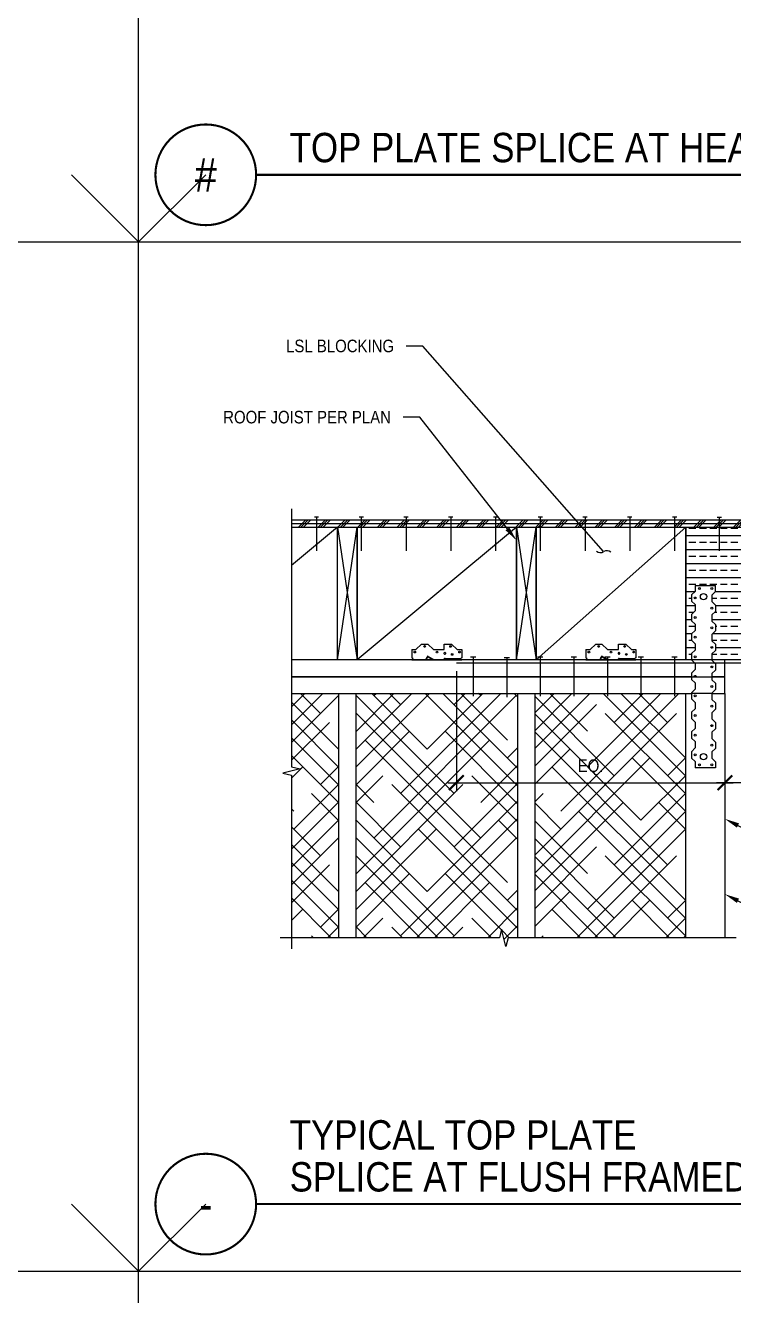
# Model space of a CAD drawing. Header units: inches. Extents: x -16404 to 14624, y -1591 to 16152.
# Drawn here: x -8765.7 to -8702.4, y 5249.8 to 5363.4 of the extents above; entities that cross this region are included whole.
import ezdxf
from ezdxf import colors
from ezdxf.entities.mleader import LeaderData, LeaderLine
from ezdxf.enums import TextEntityAlignment as Align
from ezdxf.math import Vec2, Vec3

# ---------------------------------------------------------------- set-up
doc = ezdxf.new("R2010")
doc.units = ezdxf.units.IN
doc.header["$LTSCALE"] = 24
doc.header["$MEASUREMENT"] = 0
doc.linetypes.add('DASHED2', pattern=[0.375, 0.25, -0.125])
doc.linetypes.add('HIDDEN', pattern=[0.375, 0.25, -0.125])
doc.layers.get('0').update_dxf_attribs({"linetype": 'CONTINUOUS'})
doc.layers.get('DefPoints').update_dxf_attribs({"color": 251, "linetype": 'CONTINUOUS'})
for name, color, linetype in [('S-ANNO-DIMS', 2, 'CONTINUOUS'), ('S-ANNO-NOTE', 4, 'CONTINUOUS'), ('S-BREAK', 2, 'CONTINUOUS'), ('S-NAIL', 2, 'CONTINUOUS'), ('S-SIMPSON', 2, 'CONTINUOUS'), ('S-STEEL', 4, 'CONTINUOUS'), ('S-WOOD', 3, 'CONTINUOUS')]:
    doc.layers.add(name, color=color, linetype=linetype)
doc.layers.add('S-ANNO-GRID-NONPLOT', color=251, linetype='CONTINUOUS', plot=False)
doc.layers.add('S-HATCH1', color=1, linetype='CONTINUOUS', transparency=0.5)
doc.styles.add('Arial', font='arial.ttf', dxfattribs={"width": 0.85})
doc.dimstyles.new('DIM-12$0', dxfattribs={"dimscale": 12, "dimtxt": 0.09375, "dimasz": 0.109375, "dimexe": 0.0625, "dimexo": 0.0625, "dimgap": 0.0625, "dimtad": 1, "dimdec": 4, "dimzin": 11, "dimdsep": 46, "dimlunit": 4, "dimtxsty": 'Arial', "dimblk": 'ARCHTICK', "dimblk1": 'ARCHTICK', "dimblk2": 'ARCHTICK', "dimsah": 1, "dimcen": 0.125, "dimdle": 0.0625, "dimclrd": 256, "dimclre": 256, "dimclrt": 4, "dimadec": 0, "dimazin": 0, "dimtfac": 0.75, "dimtdec": 4, "dimtofl": 0, "dimtmove": 0, "dimatfit": 3, "dimldrblk": 'ARCHTICK', "dimfxl": 1, "dimfrac": 1, "dimtolj": 1, "dimtzin": 11, "dimarcsym": 0})

# ---------------------------------------------------------------- blocks, each defined once
blk = doc.blocks.new('a35-f')
for p, q in [((0.8227607069091363, 4.173636185982446), (0.8227607069091367, 4.579896185982445)), ((0.8227607069091367, 4.579896185982445), (1.572760706909143, 4.579896185982445)), ((1.697760706909136, 0.1111461859824452), (1.697760706909136, 4.579896185982445)), ((1.697760706909136, 4.579896185982445), (1.744635706909136, 4.579896185982445)), ((1.744635706909136, 0.1111461859824452), (1.744635706909136, 4.579896185982445)), ((0.3227607069091363, 3.017396185982445), (0.3227607069091363, 3.673646185982445)), ((0.3227707069091359, 3.673646185982445), (0.8227607069091363, 4.173636185982446)), ((1.635260706909136, 4.471643010509396), (1.635260706909136, 3.111146185982445)), ((0.8227607069091363, 3.017396185982445), (0.3227607069091363, 3.017396185982445)), ((0.8227607069091363, 2.048646185982445), (0.8227607069091363, 3.017396185982445)), ((1.104010706909136, 3.111271185982446), (1.197510706909137, 3.111271185982446)), ((1.197510706909137, 3.017271185982445), (1.104010706909136, 3.017271185982445)), ((1.697760706909136, 3.017271185982445), (1.651010706909135, 3.017271185982445)), ((0.8227607069091363, 2.048646185982445), (0.3227607069091363, 1.548646185982445)), ((0.3227607069091363, 0.9861361859824456), (0.3227607069091363, 1.548646185982445)), ((1.426072706909137, 1.589261185982444), (1.697760706909136, 2.071828185982447)), ((1.697760706909136, 1.376771185982445), (1.461253706909135, 1.471436185982444)), ((1.468881706909135, 1.569961185982446), (1.697760706909136, 1.959840185982443)), ((1.697760706909136, 1.432311185982446), (1.486472706909137, 1.511049185982444)), ((0.3227607069091363, 0.9861361859824456), (0.8227607069091363, 0.4861361859824456)), ((0.8227607069091363, 0.1111461859824452), (0.8227607069091363, 0.4861361859824456)), ((0.8227607069091363, 0.1111461859824452), (1.572760706909129, 0.1111461859824452)), ((1.697760706909136, 0.1111461859824452), (1.744635706909136, 0.1111461859824452))]:
    blk.add_line(p, q)
for centre in [(0.5422817069091366, 3.574814185982444), (1.047444706909136, 4.379031185982445), (1.260260706909136, 3.720521185982445), (1.047444706909136, 2.361146185982445), (0.5422817069091366, 1.259011185982445), (1.047444706909136, 0.3790311859824449)]:
    blk.add_circle(centre, 0.07400000000000001)
for centre, radius, start, end in [((1.697760706909136, 4.579896185982445), 0.125, 180, 240), ((1.104010706909136, 3.064271185982445), 0.047, 90, 270), ((1.197510706909137, 3.064271185982445), 0.047, 270, 90), ((1.651010706909135, 3.064271185982445), 0.047, 109.579007, 270), ((1.503990706909137, 1.548362185982445), 0.08800000000000001, 152.305142, 240.945396), ((1.507840706909137, 1.549512185982444), 0.044, 152.305142, 240.945396), ((1.697760706909136, 0.1111461859824452), 0.125, 90, 180)]:
    blk.add_arc(centre, radius, start, end)
blk = doc.blocks.new('ST2215')
for p, q in [((0, 0), (0, 1.812499999999998)), ((0.5289590000000004, 1.812499999999998), (0, 1.812499999999998)), ((0.8785989999999995, 1.5), (0.5289590000000004, 1.812499999999998)), ((0.8785989999999995, 1.5), (1.440747, 1.5)), ((1.440747, 1.5), (1.753247, 1.812499999999998)), ((1.753247, 1.812499999999998), (2.315747, 1.812499999999998)), ((1.753247, 1.812499999999998), (2.315747, 1.812499999999998)), ((2.315747, 1.812499999999998), (2.628247, 1.5)), ((2.628247, 1.5), (3.187533, 1.5)), ((3.187533, 1.5), (3.500033, 1.812499999999998)), ((3.500033, 1.812499999999998), (4.062533, 1.812499999999998)), ((3.500033, 1.812499999999998), (4.062533, 1.812499999999998)), ((3.503247, 1.812499999999998), (4.065747, 1.812499999999998)), ((4.062533, 1.812499999999998), (4.375033, 1.5)), ((4.375033, 1.5), (4.937839, 1.5)), ((4.937839, 1.5), (5.250339, 1.812499999999998)), ((5.250339, 1.812499999999998), (5.812839, 1.812499999999998)), ((5.250339, 1.812499999999998), (5.812839, 1.812499999999998)), ((5.253552999999998, 1.812499999999998), (5.816052999999998, 1.812499999999998)), ((5.812839, 1.812499999999998), (6.125339, 1.5)), ((6.128552999999998, 1.5), (6.687839, 1.5)), ((6.687839, 1.5), (7.000339, 1.812499999999998)), ((7.000339, 1.812499999999998), (7.562839, 1.812499999999998)), ((7.000339, 1.812499999999998), (7.562839, 1.812499999999998)), ((7.003552999999998, 1.812499999999998), (7.566052999999998, 1.812499999999998)), ((7.562839, 1.812499999999998), (7.875339, 1.5)), ((7.878552999999998, 1.5), (8.437839, 1.5)), ((8.437839, 1.5), (8.750339, 1.812499999999998)), ((8.750339, 1.812499999999998), (9.312839, 1.812499999999998)), ((8.750339, 1.812499999999998), (9.312839, 1.812499999999998)), ((8.753552999999997, 1.812499999999998), (9.316052999999997, 1.812499999999998)), ((9.312839, 1.812499999999998), (9.625339, 1.5)), ((9.628552999999997, 1.5), (10.187839, 1.5)), ((10.187839, 1.5), (10.500339, 1.812499999999998)), ((10.500339, 1.812499999999998), (11.062839, 1.812499999999998)), ((10.500339, 1.812499999999998), (11.062839, 1.812499999999998)), ((10.503553, 1.812499999999998), (11.066053, 1.812499999999998)), ((11.062839, 1.812499999999998), (11.375339, 1.5)), ((11.378553, 1.5), (11.937839, 1.5)), ((11.937839, 1.5), (12.250339, 1.812499999999998)), ((12.250339, 1.812499999999998), (12.812839, 1.812499999999998)), ((12.250339, 1.812499999999998), (12.812839, 1.812499999999998)), ((12.253553, 1.812499999999998), (12.816053, 1.812499999999998)), ((12.812839, 1.812499999999998), (13.125339, 1.5)), ((13.128553, 1.5), (13.687839, 1.5)), ((13.687839, 1.5), (14.000339, 1.812499999999998)), ((14.000339, 1.812499999999998), (14.562839, 1.812499999999998)), ((14.000339, 1.812499999999998), (14.562839, 1.812499999999998)), ((14.003553, 1.812499999999998), (14.190098, 1.812499999999998)), ((14.562839, 1.812499999999998), (14.875339, 1.5)), ((14.875339, 1.5), (15.437756, 1.5)), ((15.437756, 1.5), (15.781556, 1.812499999999998)), ((15.781556, 1.812499999999998), (16.315098, 1.812499999999998)), ((16.315098, 1.812499999999998), (16.315098, 0)), ((0, 0), (0.5289590000000004, 0)), ((0.5289590000000004, 0), (0.8414590000000004, -0.3125)), ((1.403959, -0.3125), (1.716459, 0)), ((1.716459, 0), (2.275744999999999, 0)), ((2.275744999999999, 0), (2.588244999999999, -0.3125)), ((3.150744999999999, -0.3125), (3.463244999999999, 0)), ((3.463244999999999, 0), (4.026050999999999, 0)), ((4.026050999999999, 0), (4.338550999999999, -0.3125)), ((4.901050999999999, -0.3125), (5.213550999999999, 0)), ((5.216765000000001, 0), (5.776050999999999, 0)), ((5.776050999999999, 0), (6.088550999999999, -0.3125)), ((6.651050999999999, -0.3125), (6.963550999999999, 0)), ((6.966765000000001, 0), (7.526050999999999, 0)), ((7.526050999999999, 0), (7.838550999999999, -0.3125)), ((8.401050999999999, -0.3125), (8.713550999999999, 0)), ((8.716765000000002, 0), (9.276050999999999, 0)), ((9.276050999999999, 0), (9.588550999999999, -0.3125)), ((10.151051, -0.3125), (10.463551, 0)), ((10.466765, 0), (11.026051, 0)), ((11.026051, 0), (11.338551, -0.3125)), ((11.901051, -0.3125), (12.213551, 0)), ((12.216765, 0), (12.776051, 0)), ((12.776051, 0), (13.088551, -0.3125)), ((13.651051, -0.3125), (13.963551, 0)), ((13.963551, 0), (14.525969, 0)), ((14.525969, 0), (14.869769, -0.3125)), ((15.429055, -0.3125), (15.741555, 0)), ((15.741555, 0), (16.315098, 0)), ((0.8414590000000004, -0.3125), (1.403959, -0.3125)), ((0.8414590000000004, -0.3125), (1.403959, -0.3125)), ((2.588244999999999, -0.3125), (3.150744999999999, -0.3125)), ((2.588244999999999, -0.3125), (3.150744999999999, -0.3125)), ((2.591459, -0.3125), (3.153959, -0.3125)), ((4.338550999999999, -0.3125), (4.901050999999999, -0.3125)), ((4.338550999999999, -0.3125), (4.901050999999999, -0.3125)), ((6.088550999999999, -0.3125), (6.651050999999999, -0.3125)), ((6.088550999999999, -0.3125), (6.651050999999999, -0.3125)), ((6.091765000000001, -0.3125), (6.654265000000001, -0.3125)), ((7.838550999999999, -0.3125), (8.401050999999999, -0.3125)), ((7.838550999999999, -0.3125), (8.401050999999999, -0.3125)), ((7.841765000000001, -0.3125), (8.404265000000002, -0.3125)), ((9.588550999999999, -0.3125), (10.151051, -0.3125)), ((9.588550999999999, -0.3125), (10.151051, -0.3125)), ((9.591765000000002, -0.3125), (10.154265, -0.3125)), ((11.338551, -0.3125), (11.901051, -0.3125)), ((11.338551, -0.3125), (11.901051, -0.3125)), ((11.341765, -0.3125), (11.904265, -0.3125)), ((13.088551, -0.3125), (13.651051, -0.3125)), ((13.088551, -0.3125), (13.651051, -0.3125)), ((13.091765, -0.3125), (13.654265, -0.3125)), ((14.866555, -0.3125), (15.429055, -0.3125))]:
    blk.add_line(p, q)
for centre, radius in [((0.2814420000000002, 1.5), 0.0855), ((2.029938, 1.5), 0.0855), ((3.786543999999999, 1.5), 0.0855), ((5.535601, 1.5), 0.0855), ((7.287974999999998, 1.5), 0.0855), ((9.027649999999998, 1.5), 0.0855), ((10.785441, 1.5), 0.0855), ((12.534767, 1.5), 0.0855), ((14.284093, 1.5), 0.0855), ((16.033845, 1.5), 0.0855), ((0.2814420000000002, 0.375), 0.0855), ((1.000022999999999, 0.75), 0.281), ((1.122709, 0), 0.0855), ((2.872709, 0), 0.0855), ((4.619800999999999, 0), 0.0855), ((6.373015000000001, 0), 0.0855), ((8.123015000000002, 0), 0.0855), ((9.869800999999999, 0), 0.0855), ((11.623015, 0), 0.0855), ((13.373015, 0), 0.0855), ((15.31401, 0.75), 0.281), ((15.147805, 0), 0.0855), ((16.033845, 0.375), 0.0855)]:
    blk.add_circle(centre, radius)
blk = doc.blocks.new('_ARCHTICK')
at = {"color": 0, "linetype": 'ByBlock', "const_width": 0.15}
blk.add_lwpolyline([(-0.5, -0.5), (0.5, 0.5)], dxfattribs=at)
blk = doc.blocks.new('*D2083')
at = {"layer": 'DefPoints', "color": 0, "transparency": 16777216}
for p in [(-8727.132428735356, 5306.391051408549), (-8703.132428735356, 5295.665079616074), (-8703.132428735356, 5295.665079616074)]:
    blk.add_point(p, dxfattribs=at)
at = {"layer": 'S-ANNO-DIMS', "lineweight": -2, "transparency": 16777216}
for p, q in [((-8727.132428735356, 5305.641051408549), (-8727.132428735356, 5294.915079616074)), ((-8727.882428735356, 5295.665079616074), (-8702.382428735356, 5295.665079616074))]:
    blk.add_line(p, q, dxfattribs=at)
at = {"layer": 'S-ANNO-DIMS', "lineweight": -2, "transparency": 16777216, "xscale": 1.3125, "yscale": 1.3125, "zscale": 1.3125, "rotation": 180}
blk.add_blockref('_ARCHTICK', (-8727.132428735356, 5295.665079616074), dxfattribs=at)
at = {"layer": 'S-ANNO-DIMS', "lineweight": -2, "transparency": 16777216, "xscale": 1.3125, "yscale": 1.3125, "zscale": 1.3125}
blk.add_blockref('_ARCHTICK', (-8703.132428735356, 5295.665079616074), dxfattribs=at)
at = {"layer": 'S-ANNO-DIMS', "color": 4, "transparency": 16777216, "insert": (-8715.132428735356, 5297.031297214982), "char_height": 1.125, "attachment_point": 5, "style": 'Arial'}
blk.add_mtext('\\A1;EQ.', dxfattribs=at)
blk = doc.blocks.new('*D2084')
at = {"layer": 'DefPoints', "color": 0, "transparency": 16777216}
for p in [(-8679.132428735356, 5306.391051408549), (-8703.132428735356, 5295.665079616074), (-8703.132428735356, 5295.665079616074)]:
    blk.add_point(p, dxfattribs=at)
at = {"layer": 'S-ANNO-DIMS', "lineweight": -2, "transparency": 16777216}
for p, q in [((-8679.132428735356, 5305.641051408549), (-8679.132428735356, 5294.915079616074)), ((-8678.382428735356, 5295.665079616074), (-8703.882428735356, 5295.665079616074))]:
    blk.add_line(p, q, dxfattribs=at)
at = {"layer": 'S-ANNO-DIMS', "lineweight": -2, "transparency": 16777216, "xscale": 1.3125, "yscale": 1.3125, "zscale": 1.3125, "rotation": 180}
blk.add_blockref('_ARCHTICK', (-8703.132428735356, 5295.665079616074), dxfattribs=at)
at = {"layer": 'S-ANNO-DIMS', "lineweight": -2, "transparency": 16777216, "xscale": 1.3125, "yscale": 1.3125, "zscale": 1.3125}
blk.add_blockref('_ARCHTICK', (-8679.132428735356, 5295.665079616074), dxfattribs=at)
at = {"layer": 'S-ANNO-DIMS', "color": 4, "transparency": 16777216, "insert": (-8691.132428735356, 5297.031297214982), "char_height": 1.125, "attachment_point": 5, "style": 'Arial'}
blk.add_mtext('\\A1;EQ.', dxfattribs=at)
blk = doc.blocks.new('16d')
at = {"color": 3}
blk.add_line((0.2406393839032717, 0.25), (-0.2406393839032717, 0.25), dxfattribs=at)
at = {"color": 2}
blk.add_line((0, 0.25), (0, -3.25), dxfattribs=at)
blk = doc.blocks.new('10d')
at = {"color": 3}
blk.add_line((0.1925115071221626, 0.25), (-0.1925115071221626, 0.25), dxfattribs=at)
at = {"color": 2}
blk.add_line((0, 0.25), (0, -2.75), dxfattribs=at)
blk = doc.blocks.new('*U287')
at = {"const_width": 0.1875}
for points in [[(-4.5, 1.695570592395378e-15, -1), (4.5, 1.479114197289397e-31, 3.732050807568883)], [(-4.5, 5.087936460698574e-16, 1), (4.5, 0, -3.732050807568883)]]:
    blk.add_lwpolyline(points, format="xyb", dxfattribs=at)
blk.add_lwpolyline([(4.5, 0), (82.74409176752397, 0)], dxfattribs=at)
blk.add_circle((0, 0), 4.5)
at = {"style": 'Arial', "width": 0.85}
for tag, p in [('DWG_TITLE_1', (7.5, 6.1875)), ('DWG_TITLE_2', (7.5, 2.4375))]:
    blk.add_attdef(tag, text='', height=2.625, dxfattribs=at).set_placement(p, align=Align.MIDDLE_LEFT)
blk.add_attdef('#', text='', height=3, dxfattribs=at).set_placement((0, 0), align=Align.MIDDLE_CENTER)
blk.add_attdef('SCALE', text='', height=1.125, dxfattribs=at).set_placement((81.61909176752397, -1.125), align=Align.TOP_RIGHT)
blk = doc.blocks.new('_Integral')
at = {"color": 0, "linetype": 'ByBlock', "lineweight": -2}
for centre, start, end in [((0.44488802, -0.09133463), 101.9999999980396, 167.9999999799194), ((-0.44488802, 0.09133463), 282.0000000215427, 348.0000000034225)]:
    blk.add_arc(centre, 0.45416667, start, end, dxfattribs=at)
blk = doc.blocks.new('*U283')
at = {"const_width": 0.1875}
for points in [[(-4.5, 1.695570592395378e-15, -1), (4.5, 1.479114197289397e-31, 3.732050807568883)], [(-4.5, 5.087936460698574e-16, 1), (4.5, 0, -3.732050807568883)]]:
    blk.add_lwpolyline(points, format="xyb", dxfattribs=at)
blk.add_lwpolyline([(4.5, 0), (82.20909887525067, 0)], dxfattribs=at)
blk.add_circle((0, 0), 4.5)
at = {"style": 'Arial', "width": 0.85}
for tag, p in [('DWG_TITLE_1', (7.5, 6.1875)), ('DWG_TITLE_2', (7.5, 2.4375))]:
    blk.add_attdef(tag, text='', height=2.625, dxfattribs=at).set_placement(p, align=Align.MIDDLE_LEFT)
blk.add_attdef('#', text='', height=3, dxfattribs=at).set_placement((0, 0), align=Align.MIDDLE_CENTER)
blk.add_attdef('SCALE', text='', height=1.125, dxfattribs=at).set_placement((81.08409887525067, -1.125), align=Align.TOP_RIGHT)
blk = doc.blocks.new('Se_24x36_DETAILS_GRID')
for p, q in [((0, 15.33333333333338), (0, 23.00000000000006)), ((31.06969962508379, 15.33333333333339), (31.06969962508379, 23.00000000000007)), ((5.68e-14, 15.33333333333344), (0.5000000000221121, 15.8333333333556)), ((3.552713678800501e-15, 15.33333333333338), (7.767424906270949, 15.33333333333338)), ((-3.5066282411666e-15, 7.66666666666671), (-3.5066282411666e-15, 15.33333333333338)), ((23.30227471881284, 15.33333333333338), (31.06969962508379, 15.33333333333338)), ((31.06969962508379, 7.66666666666672), (31.06969962508379, 15.33333333333339)), ((5.68e-14, 7.666666666666777), (0.5000000000221121, 8.166666666688936)), ((3.552713678800501e-15, 7.666666666666725), (7.767424906270949, 7.666666666666721)), ((-3.5066282411666e-15, 3.730349362740526e-14), (-3.5066282411666e-15, 7.66666666666671)), ((23.30227471881284, 7.666666666666725), (31.06969962508379, 7.666666666666721)), ((31.06969962508379, 4.707345624410664e-14), (31.06969962508379, 7.66666666666672))]:
    blk.add_line(p, q)
at = {"linetype": 'DASHED2', "ltscale": 0.5}
for p, q in [((31.06969962508379, 15.33333333333338), (30.56969962506174, 15.83333333335554)), ((31.06969962508379, 7.66666666666672), (30.56969962506174, 8.166666666688881))]:
    blk.add_line(p, q, dxfattribs=at)

msp = doc.modelspace()

# ---------------------------------------------------------------- hatches: boundary and pattern name
at = {"layer": 'S-HATCH1'}
h = msp.add_hatch(dxfattribs=at)
h.set_pattern_fill('PLAST', color=256, scale=5, angle=45, style=0)
h.set_pattern_definition([(45, (-8739.041852062706, 5318.516051408549), (-0.8838834764831843, 0.8838834764831844), []), (45, (-8739.152337497268, 5318.62653684311), (-0.8838834764831843, 0.8838834764831844), []), (45, (-8739.262822931829, 5318.73702227767), (-0.8838834764831843, 0.8838834764831844), [])])
h.paths.add_polyline_path([(-8741.870172396091, 5318.516051408549), (-8677.603735361372, 5318.516051408549), (-8677.603735361372, 5319.141051408549), (-8741.870172396091, 5319.141051408549)])
h = msp.add_hatch(dxfattribs=at)
h.set_pattern_fill('ANSI33', color=252, scale=5, angle=135, style=0)
h.set_pattern_definition([(180, (-8767.914240012738, 5247.760462271472), (-2.220446049250313e-16, -1.25), []), (180, (-8768.53924001169, 5248.385462270422), (-2.220446049250313e-16, -1.25), [0.625, -0.3125])])
h.paths.add_polyline_path([(-8677.603735361372, 5312.199977843849), (-8678.382086554317, 5312.389264626201), (-8676.825384168427, 5312.767838190899), (-8677.603735361372, 5312.957124973249), (-8677.603735361372, 5318.516051408549), (-8706.632428735356, 5318.516051408549), (-8706.632428735356, 5306.641051408549), (-8706.101178735356, 5306.641051408549), (-8706.101178735356, 5307.210049408548), (-8705.788678735356, 5307.522549408548), (-8705.788678735356, 5308.085049408548), (-8706.101178735356, 5308.397549408548), (-8706.101178735356, 5308.960049408548), (-8705.788678735356, 5309.272549408548), (-8705.788678735356, 5309.83535540855), (-8706.101178735356, 5310.14785540855), (-8706.101178735356, 5310.71035540855), (-8705.788678735356, 5311.02285540855), (-8705.788678735356, 5311.582141408549), (-8706.101178735356, 5311.894641408549), (-8706.101178735356, 5312.457141408549), (-8705.788678735356, 5312.769641408549), (-8705.788678735356, 5313.298600408549), (-8703.976178735356, 5313.298600408549), (-8703.976178735356, 5312.769641408549), (-8704.288678735356, 5312.420001408549), (-8704.288678735356, 5311.857853408548), (-8703.976178735356, 5311.545353408548), (-8703.976178735356, 5310.982853408548), (-8704.288678735356, 5310.670353408548), (-8704.288678735356, 5310.111067408548), (-8703.976178735356, 5309.798567408548), (-8703.976178735356, 5309.236067408548), (-8704.288678735356, 5308.923567408548), (-8704.288678735356, 5308.36076140855), (-8703.976178735356, 5308.04826140855), (-8703.976178735356, 5307.48576140855), (-8704.288678735356, 5307.17326140855), (-8704.288678735356, 5306.641051408549), (-8703.132428735356, 5306.641051408549), (-8677.603735361372, 5306.641051408549)])
h = msp.add_hatch(dxfattribs=at)
h.set_pattern_fill('HOUND', color=256, scale=18, angle=45, style=0)
h.set_pattern_definition([(45, (-8767.914240012738, 5247.760462271472), (2.386485386504599, 3.97747564417433), [18, -9]), (135, (-8767.914240012738, 5247.760462271472), (2.386485386504598, -3.97747564417433), [18, -9])])
h.paths.add_polyline_path([(-8720.132428735356, 5281.808911421371), (-8706.632428735356, 5281.808911421371), (-8706.632428735356, 5303.641051408549), (-8720.132428735356, 5303.641051408549)])
h.paths.add_polyline_path([(-8736.132428735356, 5281.808911421371), (-8723.272844664032, 5281.808911421371), (-8723.083557881684, 5282.587262614319), (-8722.704984316988, 5281.030560228426), (-8722.515697534633, 5281.808911421371), (-8721.632428735356, 5281.808911421371), (-8721.632428735356, 5303.641051408549), (-8736.132428735356, 5303.641051408549)])
h.paths.add_polyline_path([(-8741.870172396091, 5281.808911421371), (-8737.632428735356, 5281.808911421371), (-8737.632428735356, 5303.641051408549), (-8741.870172396091, 5303.641051408549), (-8741.870172396091, 5297.095858173148), (-8741.091821203147, 5296.906571390798), (-8742.648523589036, 5296.527997826101), (-8741.870172396091, 5296.338711043751)])

# ---------------------------------------------------------------- linework, layer by layer
at = {"layer": 'S-BREAK'}
for points in [[(-8741.870172396091, 5320.141051408549), (-8741.870172396091, 5297.095858173148), (-8741.091821203147, 5296.906571390798), (-8742.648523589036, 5296.527997826101), (-8741.870172396091, 5296.338711043751), (-8741.870172396091, 5280.808911421371)], [(-8702.132428735356, 5281.808911421371), (-8722.515697534633, 5281.808911421371), (-8722.704984316988, 5281.030560228426), (-8723.083557881684, 5282.587262614319), (-8723.272844664032, 5281.808911421371), (-8742.870172396091, 5281.808911421371)]]:
    msp.add_lwpolyline(points, dxfattribs=at)
at = {"layer": 'S-STEEL', "color": 5}
for p, q in [((-8727.132428735356, 5306.391051408549), (-8705.844680735354, 5306.391051408549)), ((-8704.068968735359, 5306.391051408549), (-8679.132428735356, 5306.391051408549))]:
    msp.add_line(p, q, dxfattribs=at)
at = {"layer": 'S-WOOD', "color": 1}
msp.add_line((-8741.870172396091, 5318.828551408551), (-8677.603735361372, 5318.828551408553), dxfattribs=at)
at = {"layer": 'S-WOOD', "color": 2}
for p, q in [((-8737.757428735356, 5318.516051408549), (-8741.870172396091, 5315.088765024602)), ((-8737.757428735356, 5306.641051408549), (-8736.007428735356, 5318.516051408549)), ((-8737.757428735356, 5318.516051408549), (-8736.007428735356, 5306.641051408549)), ((-8721.757428735356, 5318.516051408549), (-8736.007428735356, 5306.641051408549)), ((-8721.757428735356, 5306.641051408549), (-8720.007428735356, 5318.516051408549)), ((-8721.757428735356, 5318.516051408549), (-8720.007428735356, 5306.641051408549)), ((-8706.632428735356, 5318.516051408549), (-8720.007428735356, 5306.641051408549))]:
    msp.add_line(p, q, dxfattribs=at)
at = {"layer": 'S-WOOD', "color": 1, "linetype": 'HIDDEN'}
for p, q in [((-8705.844680735354, 5306.391051408549), (-8704.068968735359, 5306.391051408549)), ((-8706.101178735356, 5305.141051408549), (-8704.288678735356, 5305.14040440855)), ((-8704.288678735356, 5303.641051408549), (-8706.101178735356, 5303.641051408549))]:
    msp.add_line(p, q, dxfattribs=at)
at = {"layer": 'S-WOOD'}
for points in [[(-8741.870172396091, 5318.516051408549), (-8677.603735361372, 5318.516051408549), (-8677.603735361372, 5319.141051408549), (-8741.870172396091, 5319.141051408549)], [(-8736.007428735356, 5318.516051408549), (-8721.757428735356, 5318.516051408549), (-8721.757428735356, 5306.641051408549), (-8736.007428735356, 5306.641051408549)], [(-8720.007428735356, 5318.516051408549), (-8706.632428735356, 5318.516051408549), (-8706.632428735356, 5306.641051408549), (-8720.007428735356, 5306.641051408549)]]:
    msp.add_lwpolyline(points, close=True, dxfattribs=at)
at = {"layer": 'S-WOOD', "color": 4}
for points in [[(-8737.757428735356, 5318.516051408549), (-8736.007428735356, 5318.516051408549), (-8736.007428735356, 5306.641051408549), (-8737.757428735356, 5306.641051408549), (-8737.757428735356, 5318.516051408549), (-8736.007428735356, 5318.516051408549)], [(-8721.757428735356, 5318.516051408549), (-8720.007428735356, 5318.516051408549), (-8720.007428735356, 5306.641051408549), (-8721.757428735356, 5306.641051408549), (-8721.757428735356, 5318.516051408549), (-8720.007428735356, 5318.516051408549)]]:
    msp.add_lwpolyline(points, dxfattribs=at)
at = {"layer": 'S-WOOD'}
for points in [[(-8677.603735361372, 5306.641051408549), (-8706.632428735356, 5306.641051408549), (-8706.632428735356, 5318.516051408549), (-8677.603735361372, 5318.516051408549)], [(-8704.288678735356, 5305.141051408549), (-8703.132428735356, 5305.141051408549), (-8703.132428735356, 5306.641051408549), (-8741.870172396091, 5306.641051408549)], [(-8706.101178735356, 5305.141051408549), (-8741.870172396091, 5305.141051408549)], [(-8741.870172396091, 5305.141051408549), (-8706.101178735356, 5305.141051408549)], [(-8704.288678735356, 5303.641051408549), (-8703.132428735356, 5303.641051408549), (-8703.132428735356, 5305.141051408549), (-8704.288678735356, 5305.141051408549)], [(-8741.870172396091, 5303.641051408549), (-8706.101178735356, 5303.641051408549)], [(-8737.632428735356, 5281.808911421371), (-8737.632428735356, 5303.641051408549), (-8736.132428735356, 5303.641051408549), (-8736.132428735356, 5281.808911421371)], [(-8721.632428735356, 5281.808911421371), (-8721.632428735356, 5303.641051408549), (-8720.132428735356, 5303.641051408549), (-8720.132428735356, 5281.808911421371)], [(-8706.632428735356, 5281.808911421371), (-8706.632428735356, 5303.641051408549), (-8706.101178735356, 5303.641051408549)], [(-8704.288678735356, 5303.641051408549), (-8703.132428735356, 5303.641051408549), (-8703.132428735356, 5281.808911421371)]]:
    msp.add_lwpolyline(points, dxfattribs=at)

# ---------------------------------------------------------------- block references
at = {"layer": 'S-ANNO-GRID-NONPLOT', "xscale": 12, "yscale": 12, "zscale": 12}
for p in [(-9128.36779813519, 5159.999999999997), (-8755.531402634184, 5159.999999999996)]:
    msp.add_blockref('Se_24x36_DETAILS_GRID', p, dxfattribs=at)
at = {"layer": 'S-ANNO-NOTE'}
for name, p, values in [('*U283', (-8749.531402633915, 5350.000000000264), {'#': '#', 'DWG_TITLE_2': 'TOP PLATE SPLICE AT HEADER', 'SCALE': 'SCALE: N.T.S.'}), ('*U287', (-8749.531402633918, 5258.000000000264), {'#': '-', 'DWG_TITLE_1': 'TYPICAL TOP PLATE', 'DWG_TITLE_2': 'SPLICE AT FLUSH FRAMED HEADER', 'SCALE': 'SCALE: N.T.S.'})]:
    msp.add_blockref(name, p, dxfattribs=at).add_auto_attribs(values)
at = {"layer": 'S-NAIL'}
for name, p in [('10d', (-8739.632428735356, 5319.141051408549)), ('10d', (-8735.632428735356, 5319.141051408549)), ('10d', (-8731.632428735356, 5319.141051408549)), ('10d', (-8727.632428735356, 5319.141051408549)), ('10d', (-8723.632428735356, 5319.141051408549)), ('10d', (-8719.632428735356, 5319.141051408549)), ('10d', (-8715.632428735356, 5319.141051408549)), ('10d', (-8711.632428735356, 5319.141051408549)), ('10d', (-8707.632428735356, 5319.141051408549)), ('16d', (-8725.632428735356, 5306.641051408549)), ('16d', (-8722.632428735356, 5306.572071432392)), ('16d', (-8719.632428735356, 5306.641051408549)), ('16d', (-8716.632428735356, 5306.641051408549)), ('16d', (-8713.632428735356, 5306.641051408549)), ('16d', (-8710.632428735356, 5306.641051408549)), ('16d', (-8707.632428735356, 5306.641051408549))]:
    msp.add_blockref(name, p, dxfattribs=at)
at = {"layer": 'S-NAIL', "xscale": -1}
msp.add_blockref('10d', (-8703.632428735356, 5319.141051408549), dxfattribs=at)
at = {"layer": 'S-SIMPSON', "rotation": 270}
for name, p in [('ST2215', (-8705.788678735356, 5313.298600408549)), ('a35-f', (-8731.22794992134, 5308.385687115458)), ('a35-f', (-8715.66544992134, 5308.385687115458))]:
    msp.add_blockref(name, p, dxfattribs=at)

# ---------------------------------------------------------------- dimensions: what is measured, and where the dimension line sits
at = {"layer": 'S-ANNO-DIMS'}
dim = msp.add_linear_dim(base=(-8703.132428735356, 5295.665079616074), p1=(-8727.132428735356, 5306.391051408549), p2=(-8703.132428735356, 5295.665079616074), text='EQ.', dimstyle='DIM-12$0', dxfattribs=at)
dim.commit()
dim.dimension.update_dxf_attribs({"geometry": '*D2083', "text_midpoint": (-8715.132428735356, 5297.031297214982)})
dim = msp.add_linear_dim(base=(-8703.132428735356, 5295.665079616074), p1=(-8679.132428735356, 5306.391051408549), p2=(-8703.132428735356, 5295.665079616074), angle=180, text='EQ.', dimstyle='DIM-12$0', dxfattribs=at)
dim.commit()
dim.dimension.update_dxf_attribs({"geometry": '*D2084', "text_midpoint": (-8691.132428735356, 5297.031297214982)})

# ---------------------------------------------------------------- leaders
at = {"layer": 'S-ANNO-NOTE'}
ml = msp.add_multileader_mtext('Standard', dxfattribs=at)
ml.set_content('LSL BLOCKING', color=4, style='Arial')
ml.set_leader_properties(color=2)
ml.set_arrow_properties(name='INTEGRAL')
ml.build(insert=Vec2(0, 0))
ml.multileader.update_dxf_attribs({"dogleg_length": 0.36, "arrow_head_size": 1.3125, "scale": 12})
ctx = ml.context
ctx.base_point, ctx.scale, ctx.char_height, ctx.arrow_head_size, ctx.landing_gap_size, ctx.plane_origin = Vec3(-8743.250481010491, 5334.694894612678), 12, 1.125, 1.3125, 1.08, Vec3(-8687.601669598567, 6029.520979250035)
ctx.text_align_type = 2
notes = []
notes.append((ctx, [(0, (1, 1, 0), (-8730.119953213765, 5334.694894612678), (-1, 0), 1.500000000000008, [(0, [(-8713.968715673553, 5316.319932756949)], 0, [])])]))
ctx.mtext.insert, ctx.mtext.width, ctx.mtext.alignment, ctx.mtext.flow_direction = Vec3(-8732.699953213763, 5335.266987041055), 14.70136167018791, 3, 5
ml = msp.add_multileader_mtext('Standard', dxfattribs=at)
ml.set_content('ROOF JOIST PER PLAN', color=4, style='Arial')
ml.set_leader_properties(color=2)
ml.build(insert=Vec2(0, 0))
ml.multileader.update_dxf_attribs({"dogleg_length": 0.36, "arrow_head_size": 1.3125, "scale": 12})
ctx = ml.context
ctx.base_point, ctx.scale, ctx.char_height, ctx.arrow_head_size, ctx.landing_gap_size, ctx.plane_origin = Vec3(-8745.07190958192, 5328.341640758013), 12, 1.125, 1.3125, 1.08, Vec3(-8687.601669598567, 6022.676462604073)
ctx.text_align_type = 2
notes.append((ctx, [(0, (1, 1, 0), (-8730.400684309068, 5328.341640758013), (-1, 0), 1.500000000000008, [(0, [(-8721.757428735356, 5317.326484227016)], 0, [])])]))
ctx.mtext.insert, ctx.mtext.width, ctx.mtext.alignment, ctx.mtext.flow_direction = Vec3(-8732.980684309066, 5328.904140758013), 14.70136167018791, 3, 5
ml = msp.add_multileader_mtext('Standard', dxfattribs=at)
ml.set_content('"ST2215" BEAM TO POST', color=4, style='Arial')
ml.set_leader_properties(color=2)
ml.build(insert=Vec2(0, 0))
ml.multileader.update_dxf_attribs({"dogleg_length": 0.36, "arrow_head_size": 1.3125, "scale": 12})
ctx = ml.context
ctx.base_point, ctx.scale, ctx.char_height, ctx.arrow_head_size, ctx.landing_gap_size, ctx.plane_origin = Vec3(-8692.187822991757, 5287.685612984531), 12, 1.125, 1.3125, 1.08, Vec3(-8736.273241546536, 5976.502605740548)
notes.append((ctx, [(0, (1, 1, 0), (-8693.687822991757, 5287.685612984531), (1, 0), 1.500000000000008, [(0, [(-8703.132428735356, 5292.430589943071)], 0, [])])]))
ctx.mtext.insert, ctx.mtext.width, ctx.mtext.flow_direction = Vec3(-8691.107822991758, 5288.257705412908), 14.70136167018791, 5
ml = msp.add_multileader_mtext('Standard', dxfattribs=at)
ml.set_content('WOOD POST PER PLAN', color=4, style='Arial')
ml.set_leader_properties(color=2)
ml.build(insert=Vec2(0, 0))
ml.multileader.update_dxf_attribs({"dogleg_length": 0.36, "arrow_head_size": 1.3125, "scale": 12})
ctx = ml.context
ctx.base_point, ctx.scale, ctx.char_height, ctx.arrow_head_size, ctx.landing_gap_size, ctx.plane_origin = Vec3(-8692.187822991757, 5280.955463932327), 12, 1.125, 1.3125, 1.08, Vec3(-8736.273241546536, 5969.772456688343)
notes.append((ctx, [(0, (1, 1, 0), (-8693.687822991757, 5280.955463932327), (1, 0), 1.500000000000008, [(0, [(-8703.132428735356, 5285.700440890867)], 0, [])])]))
ctx.mtext.insert, ctx.mtext.width, ctx.mtext.flow_direction = Vec3(-8691.107822991758, 5281.517963932327), 14.70136167018791, 5
for ctx, leaders in notes:
    for number, flags, end, landing, length, lines in leaders:
        leader = LeaderData()
        leader.index, (leader.has_last_leader_line, leader.has_dogleg_vector, leader.attachment_direction) = number, flags
        leader.last_leader_point, leader.dogleg_vector, leader.dogleg_length = Vec3(end), Vec3(landing), length
        for number, points, colour, breaks in lines:
            line = LeaderLine()
            line.index, line.vertices, line.color, line.breaks = number, Vec3.list(points), colors.encode_raw_color(colour), breaks
            leader.lines.append(line)
        ctx.leaders.append(leader)

doc.saveas('drawing.dxf')
